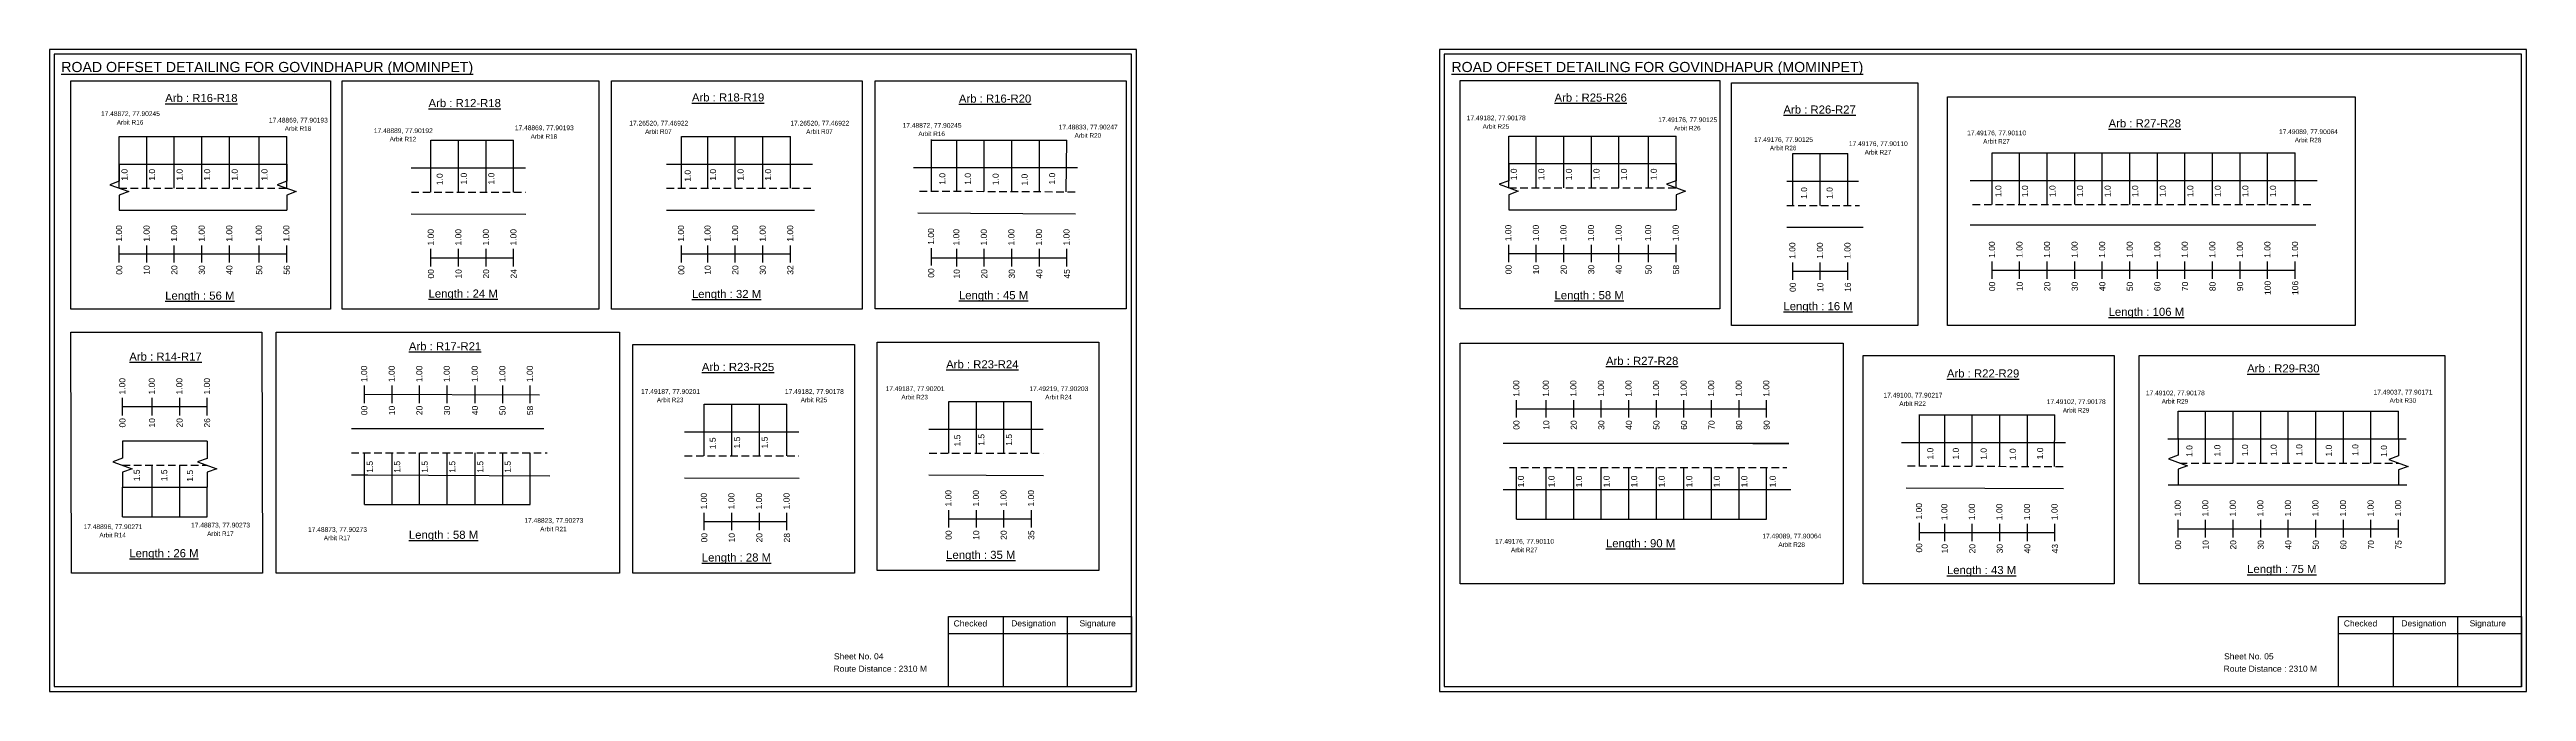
# Model space of a CAD drawing. Header units: inches. Extents: x 715 to 6358, y 46 to 1342.
# Drawn here: x 3819 to 5041, y 46 to 363 of the extents above; entities that cross this region are included whole.
import ezdxf

# ---------------------------------------------------------------- set-up
doc = ezdxf.new("R2010")
doc.units = ezdxf.units.IN
doc.header["$MEASUREMENT"] = 0
doc.linetypes.add('DASHED2', pattern=[0.375, 0.25, -0.125])
doc.layers.add('PDF_Geometry', color=7, linetype='Continuous')
doc.layers.add('PDF_Text', color=5, linetype='Continuous')
doc.styles.add('PDF Arial', font='arial.ttf')
doc.styles.get("Standard").update_dxf_attribs({"font": 'arial.ttf'})

msp = doc.modelspace()

# ---------------------------------------------------------------- linework, layer by layer
at = {"color": 5}
for p, q in [((3853.2, 319.8), (3935.9, 319.8)), ((4007.1, 318), (4047.9, 318)), ((4130.7, 319.8), (4184.5, 319.8)), ((4254.1, 318), (4321, 318)), ((4539.1, 320), (4621.7, 320)), ((4679.3, 311.4), (4706.5, 311.4)), ((4777.7, 311.8), (4927.3, 311.8)), ((4142, 187.8), (4182.8, 187.8)), ((4262.7, 189.1), (4303.5, 189.1)), ((4869.5, 184.3), (4978.3, 184.3)), ((4741.8, 182.4), (4808.7, 182.4)), ((3974.3, 138.2), (4056.1, 138.2)), ((3854.8, 132.1), (3896.7, 132.1)), ((4543, 131), (4666.4, 131))]:
    msp.add_line(p, q, dxfattribs=at)
for p, q in [((3853.2, 294.3), (3853.2, 319.8)), ((3866.8, 294.3), (3866.8, 319.8)), ((3880.4, 294.3), (3880.4, 319.8)), ((3894, 294.3), (3894, 319.8)), ((3907.6, 294.3), (3907.6, 319.8)), ((3922.3, 294.3), (3922.3, 319.8)), ((3935.9, 294.3), (3935.9, 319.8)), ((4007.1, 292.4), (4007.1, 318)), ((4020.7, 292.4), (4020.7, 318)), ((4034.3, 292.4), (4034.3, 318)), ((4047.9, 292.4), (4047.9, 318)), ((4130.7, 294.3), (4130.7, 319.8)), ((4143.7, 294.3), (4143.7, 319.8)), ((4157.3, 294.3), (4157.3, 319.8)), ((4170.9, 294.3), (4170.9, 319.8)), ((4184.5, 294.3), (4184.5, 319.8)), ((4254.1, 292.7), (4254.1, 318.3)), ((4266.6, 292.7), (4266.6, 318)), ((4280.2, 292.6), (4280.2, 318)), ((4293.8, 292.7), (4293.8, 318)), ((4307.4, 292.4), (4307.4, 318)), ((4320.7, 292.5), (4321, 318)), ((4539.1, 294.5), (4539.1, 320)), ((4552.7, 294.5), (4552.7, 320)), ((4566.3, 294.5), (4566.3, 320)), ((4579.9, 294.5), (4579.9, 320)), ((4593.5, 294.5), (4593.5, 320)), ((4608.1, 294.5), (4608.1, 320)), ((4621.7, 294.5), (4621.7, 320)), ((3853.2, 306.2), (3935.9, 306.2)), ((4123.4, 306.2), (4195.4, 306.2)), ((4539.1, 306.4), (4621.7, 306.4)), ((4679.3, 285.8), (4679.3, 311.4)), ((4692.9, 285.8), (4692.9, 311.4)), ((4706.5, 285.8), (4706.5, 311.4)), ((4777.7, 286.3), (4777.7, 311.8)), ((4791.3, 286.3), (4791.3, 311.8)), ((4804.9, 286.3), (4804.9, 311.8)), ((4818.5, 286.3), (4818.5, 311.8)), ((4832.1, 286.3), (4832.1, 311.8)), ((4845.7, 286.3), (4845.7, 311.8)), ((4859.3, 286.3), (4859.3, 311.8)), ((4872.9, 286.3), (4872.9, 311.8)), ((4886.5, 286.3), (4886.5, 311.8)), ((4900.1, 286.3), (4900.1, 311.8)), ((4913.7, 286.3), (4913.7, 311.8)), ((4927.3, 286.3), (4927.3, 311.8)), ((3997.3, 304.3), (4053.8, 304.3)), ((4326.2, 304.3), (4245.3, 304.3)), ((4676.3, 297.7), (4711.7, 297.7)), ((4766.9, 298.1), (4938.2, 298.1)), ((3853.2, 283.5), (3935.9, 283.5)), ((3997.3, 281.6), (4054, 281.5)), ((4123.4, 283.5), (4196.4, 283.5)), ((4247.5, 282.1), (4325.2, 281.7)), ((4539.1, 283.7), (4621.7, 283.7)), ((4676.3, 275), (4714.1, 275)), ((4937.5, 276), (4766.9, 276)), ((4142, 162.2), (4142, 187.8)), ((4155.6, 162.2), (4155.6, 187.8)), ((4169.2, 162.2), (4169.2, 187.8)), ((4182.8, 162.2), (4182.8, 187.8)), ((4262.7, 163.6), (4262.7, 189.1)), ((4276.3, 163.6), (4276.3, 189.1)), ((4289.9, 163.6), (4289.9, 189.1)), ((4303.5, 163.6), (4303.5, 189.1)), ((4869.5, 170.6), (4869.5, 184.3)), ((4883.1, 158.7), (4883.1, 184.3)), ((4896.7, 158.7), (4896.7, 184.3)), ((4910.3, 158.7), (4910.3, 184.3)), ((4923.9, 158.7), (4923.9, 184.3)), ((4937.5, 158.7), (4937.5, 184.3)), ((4951.1, 158.7), (4951.1, 184.3)), ((4964.7, 158.7), (4964.7, 184.3)), ((4978.3, 170.6), (4978.3, 184.3)), ((4062.8, 175.6), (3967.8, 175.6)), ((4132.2, 174.1), (4188.7, 174.1)), ((4252.8, 175.4), (4309.3, 175.4)), ((4741.8, 157.2), (4741.8, 182.7)), ((4754.3, 157.1), (4754.3, 182.4)), ((4767.9, 157.1), (4767.9, 182.4)), ((4781.5, 157.1), (4781.5, 182.4)), ((4795.1, 156.9), (4795.1, 182.4)), ((4808.5, 156.9), (4808.7, 182.4)), ((3896.7, 169.5), (3854.8, 169.5)), ((3974.3, 138.2), (3974.3, 163.7)), ((3987.9, 138.2), (3987.9, 163.7)), ((4001.5, 138.2), (4001.5, 163.7)), ((4015.1, 138.2), (4015.1, 163.7)), ((4028.9, 138.2), (4028.9, 163.7)), ((4042.5, 138.2), (4042.5, 163.7)), ((4056.1, 138.2), (4056.1, 163.7)), ((4677.3, 168.4), (4536.4, 168.4)), ((4659.6, 168.4), (4677.3, 168.4)), ((4813.9, 168.7), (4733, 168.7)), ((4864.5, 170.6), (4982.1, 170.7)), ((3854.8, 146.8), (3880.4, 146.8)), ((3854.8, 132.1), (3854.8, 146.8)), ((3869.5, 132.1), (3869.5, 157.6)), ((3880.4, 146.8), (3896.7, 146.8)), ((3883.1, 132.1), (3883.1, 157.6)), ((3896.7, 132.1), (3896.7, 146.8)), ((4132.2, 151.4), (4188.9, 151.3)), ((4252.8, 152.8), (4309.5, 152.6)), ((4543, 131), (4543, 156.5)), ((4557.6, 131), (4557.6, 156.5)), ((4571.2, 131), (4571.2, 156.5)), ((4584.8, 131), (4584.8, 156.5)), ((4598.4, 131), (4598.4, 156.5)), ((4612, 131), (4612, 156.5)), ((4625.6, 131), (4625.6, 156.5)), ((4639.2, 131), (4639.2, 156.5)), ((4652.8, 131), (4652.8, 156.5)), ((4666.4, 131), (4666.4, 156.5)), ((4864.6, 147.9), (4982.4, 147.9)), ((4536.4, 145.7), (4568.5, 145.7)), ((4568.5, 145.7), (4678.4, 145.7)), ((4735.2, 146.5), (4812.9, 146.1))]:
    msp.add_line(p, q)
at = {"linetype": 'DASHED2', "ltscale": 15}
for p, q in [((3853.2, 294.3), (3935.9, 294.3)), ((4123.4, 294.3), (4195.9, 294.3)), ((4539.1, 294.5), (4621.7, 294.5)), ((3997.4, 292.4), (4053.8, 292.4)), ((4248.2, 292.9), (4326.5, 292.5)), ((4676.3, 285.8), (4712.2, 285.8)), ((4768.1, 286.3), (4935.7, 286.3)), ((3967.8, 163.7), (4064.5, 163.7)), ((4132.3, 162.2), (4188.7, 162.2)), ((4253, 163.6), (4309.3, 163.6)), ((3854.8, 157.6), (3896.7, 157.6)), ((4539.4, 156.5), (4676.4, 156.5)), ((4735.9, 157.3), (4814.2, 156.9)), ((4870.3, 158.7), (4978.3, 158.7))]:
    msp.add_line(p, q, dxfattribs=at)
at = {"color": 217, "true_color": 0x93278f}
for p, q in [((3853.2, 257.6), (3853.2, 266.1)), ((3853.2, 261.9), (3935.9, 261.9)), ((3866.8, 257.6), (3866.8, 266.1)), ((3880.4, 257.6), (3880.4, 266.1)), ((3894, 257.6), (3894, 266.1)), ((3907.6, 257.6), (3907.6, 266.1)), ((3922.3, 257.6), (3922.3, 266.1)), ((3935.9, 257.6), (3935.9, 266.1)), ((4007.1, 255.7), (4007.1, 264.3)), ((4007.1, 260), (4047.9, 260)), ((4020.7, 255.7), (4020.7, 264.3)), ((4034.3, 255.7), (4034.3, 264.3)), ((4047.9, 255.7), (4047.9, 264.3)), ((4130.7, 257.6), (4130.7, 266.1)), ((4130.7, 261.9), (4184.5, 261.9)), ((4143.7, 257.6), (4143.7, 266.1)), ((4157.3, 257.6), (4157.3, 266.1)), ((4170.9, 257.6), (4170.9, 266.1)), ((4184.5, 257.6), (4184.5, 266.1)), ((4254.1, 256.1), (4254.1, 264.7)), ((4254.1, 260), (4321, 260)), ((4266.6, 255.7), (4266.6, 264.3)), ((4280.2, 255.7), (4280.2, 264.3)), ((4293.8, 255.7), (4293.8, 264.3)), ((4307.4, 255.7), (4307.4, 264.3)), ((4321, 255.7), (4321, 264.3)), ((4539.1, 257.8), (4539.1, 266.3)), ((4539.1, 262.1), (4621.7, 262.1)), ((4552.7, 257.8), (4552.7, 266.3)), ((4566.3, 257.8), (4566.3, 266.3)), ((4579.9, 257.8), (4579.9, 266.3)), ((4593.5, 257.8), (4593.5, 266.3)), ((4608.1, 257.8), (4608.1, 266.4)), ((4621.7, 257.8), (4621.7, 266.4)), ((4679.3, 249.1), (4679.3, 257.7)), ((4692.9, 249.1), (4692.9, 257.7)), ((4706.5, 249.1), (4706.5, 257.7)), ((4777.7, 249.6), (4777.7, 258.1)), ((4791.3, 249.6), (4791.3, 258.1)), ((4804.9, 249.6), (4804.9, 258.1)), ((4818.5, 249.6), (4818.5, 258.1)), ((4832.1, 249.6), (4832.1, 258.1)), ((4845.7, 249.6), (4845.7, 258.1)), ((4859.3, 249.6), (4859.3, 258.1)), ((4872.9, 249.6), (4872.9, 258.1)), ((4886.5, 249.6), (4886.5, 258.1)), ((4900.1, 249.6), (4900.1, 258.1)), ((4913.7, 249.6), (4913.7, 258.1)), ((4927.3, 249.6), (4927.3, 258.1)), ((4679.3, 253.4), (4706.5, 253.4)), ((4777.7, 253.8), (4927.3, 253.9)), ((3974.3, 188.3), (3974.3, 196.9)), ((3987.9, 188.3), (3987.9, 196.9)), ((4001.5, 188.3), (4001.5, 196.9)), ((4015.1, 188.3), (4015.1, 196.9)), ((4028.9, 188.3), (4028.9, 196.9)), ((4042.5, 188.3), (4042.5, 196.9)), ((4056.1, 188.3), (4056.1, 196.9)), ((3854.8, 182.2), (3854.8, 190.8)), ((3854.8, 186.5), (3896.7, 186.5)), ((3869.5, 182.2), (3869.5, 190.8)), ((3883.1, 182.2), (3883.1, 190.8)), ((3896.7, 182.2), (3896.7, 190.8)), ((3974.3, 192.6), (4060.6, 192.4)), ((4543, 181.1), (4543, 189.7)), ((4543, 185.4), (4666.4, 185.4)), ((4557.6, 181.1), (4557.6, 189.7)), ((4571.2, 181.1), (4571.2, 189.7)), ((4584.8, 181.1), (4584.8, 189.7)), ((4598.4, 181.1), (4598.4, 189.7)), ((4612, 181.1), (4612, 189.7)), ((4625.6, 181.1), (4625.6, 189.7)), ((4639.2, 181.1), (4639.2, 189.7)), ((4652.8, 181.1), (4652.8, 189.7)), ((4666.4, 181.1), (4666.4, 189.7)), ((4262.7, 126.9), (4262.7, 135.4)), ((4276.3, 126.9), (4276.3, 135.4)), ((4289.9, 126.9), (4289.9, 135.4)), ((4303.5, 126.9), (4303.5, 135.4)), ((4142, 125.5), (4142, 134.1)), ((4142, 129.8), (4182.8, 129.8)), ((4155.6, 125.5), (4155.6, 134.1)), ((4169.2, 125.5), (4169.2, 134.1)), ((4182.8, 125.5), (4182.8, 134.1)), ((4262.7, 131.1), (4303.5, 131.1)), ((4741.8, 120.5), (4741.8, 129.1)), ((4741.8, 124.4), (4808.7, 124.4)), ((4754.3, 120.2), (4754.3, 128.7)), ((4767.9, 120.2), (4767.9, 128.7)), ((4781.5, 120.2), (4781.5, 128.7)), ((4795.1, 120.2), (4795.1, 128.7)), ((4808.7, 120.2), (4808.7, 128.7)), ((4869.5, 122), (4869.5, 130.6)), ((4869.5, 126.3), (4978.3, 126.3)), ((4883.1, 122), (4883.1, 130.6)), ((4896.7, 122), (4896.7, 130.6)), ((4910.3, 122), (4910.3, 130.6)), ((4923.9, 122), (4923.9, 130.6)), ((4937.5, 122), (4937.5, 130.6)), ((4951.1, 122), (4951.1, 130.6)), ((4964.7, 122), (4964.7, 130.6)), ((4978.3, 122), (4978.3, 130.6))]:
    msp.add_line(p, q, dxfattribs=at)
for points in [[(3829.4, 347.3), (3957.5, 347.3), (3957.5, 234.6), (3829.4, 234.6)], [(3963.3, 347.3), (4090, 347.3), (4090, 234.6), (3963.3, 234.6)], [(4096.2, 347.3), (4220, 347.3), (4220, 234.6), (4096.2, 234.6)], [(4226.4, 347.3), (4350.2, 347.3), (4350.2, 234.7), (4226.4, 234.7)], [(4515.2, 347.5), (4643.3, 347.5), (4643.3, 234.8), (4515.2, 234.8)], [(4649.1, 346.2), (4741, 346.2), (4741, 226.6), (4649.1, 226.6)], [(4755.7, 339.3), (4956.9, 339.3), (4956.9, 226.6), (4755.7, 226.6)], [(3829.4, 223.2), (3923.6, 223.2), (3923.9, 104.4), (3829.7, 104.4)], [(3930.6, 223.2), (4100.2, 223.2), (4100.2, 104.4), (3930.6, 104.4)], [(4106.7, 217.1), (4216.2, 217.1), (4216.2, 104.4), (4106.7, 104.4)], [(4227.4, 218.4), (4336.8, 218.4), (4336.8, 105.7), (4227.4, 105.7)], [(4515.2, 217.9), (4704.1, 217.9), (4704.1, 99.1), (4515.2, 99.1)], [(4714.1, 211.8), (4837.9, 211.8), (4837.9, 99.1), (4714.1, 99.1)], [(4850.3, 211.8), (5001.1, 211.8), (5001.1, 99.1), (4850.3, 99.1)]]:
    msp.add_lwpolyline(points, close=True)
at = {"linetype": 'Continuous'}
for points in [[(3853.2, 306.2), (3853.2, 297.7), (3848.5, 296), (3858, 292.6), (3853.2, 290.8), (3853.2, 283.5)], [(3935.9, 306.2), (3935.9, 297.7), (3931.2, 296), (3940.6, 292.6), (3935.9, 290.8), (3935.9, 283.5)], [(4539.1, 306.4), (4539.1, 297.9), (4534.3, 296.2), (4543.8, 292.8), (4539.1, 291), (4539.1, 283.7)], [(4621.7, 306.4), (4621.7, 297.9), (4617, 296.2), (4626.4, 292.8), (4621.7, 291), (4621.7, 283.7)], [(3854.8, 169.5), (3854.8, 161.1), (3850.1, 159.3), (3859.6, 155.9), (3854.8, 154.2), (3854.8, 146.8)], [(3896.7, 169.4), (3896.7, 161), (3891.9, 159.3), (3901.4, 155.8), (3896.7, 154.1), (3896.7, 146.7)], [(4869.5, 170.9), (4869.5, 162.5), (4864.7, 160.7), (4874.2, 157.3), (4869.5, 155.6), (4869.5, 148.2)], [(4978.3, 170.6), (4978.3, 162.2), (4973.5, 160.5), (4983, 157), (4978.3, 155.3), (4978.3, 147.9)]]:
    msp.add_lwpolyline(points, dxfattribs=at)
msp.add_lwpolyline([(3967.8, 152.9), (3975.9, 152.9), (4065.8, 152.4)])
at = {"layer": 'PDF_Geometry'}
for points in [[(3818.8, 362.7), (3818.8, 46), (4355.3, 46), (4355.3, 362.7)], [(3821.1, 360.4), (3821.1, 48.4), (4352.9, 48.4), (4352.9, 360.4)], [(4505, 362.7), (4505, 46), (5041.5, 46), (5041.5, 362.7)], [(4507.3, 360.4), (4507.3, 48.4), (5039, 48.4), (5039, 360.4)]]:
    msp.add_lwpolyline(points, close=True, dxfattribs=at)
at = {"layer": 'PDF_Geometry', "color": 242, "true_color": 0xcc1f26}
for points in [[(4352.9, 48.3), (4262.5, 48.3), (4262.5, 82.9), (4352.9, 82.9)], [(5039, 48.3), (4948.7, 48.3), (4948.7, 82.9), (5039, 82.9)]]:
    msp.add_lwpolyline(points, close=True, dxfattribs=at)
for points in [[(4262.5, 74.6), (4352.9, 74.6)], [(4289.5, 82.9), (4289.5, 48.3)], [(4321.2, 82.9), (4321.2, 48.3)], [(4948.7, 74.6), (5039, 74.6)], [(4975.7, 82.9), (4975.7, 48.3)], [(5007.4, 82.9), (5007.4, 48.3)]]:
    msp.add_lwpolyline(points, dxfattribs=at)

# ---------------------------------------------------------------- texts
at = {"color": 242, "true_color": 0xcd2027}
for s, height, p in [('%%UROAD OFFSET DETAILING FOR GOVINDHAPUR (MOMINPET)', 5, (3824.6, 351.6)), ('%%UROAD OFFSET DETAILING FOR GOVINDHAPUR (MOMINPET)', 5, (4510.8, 351.6)), ('%%UArb : R16-R18', 4, (3875.9, 336.8)), ('%%UArb : R12-R18', 4, (4005.9, 334.3)), ('%%UArb : R18-R19', 4, (4135.9, 337.1)), ('%%UArb : R16-R20', 4, (4267.7, 336.5)), ('%%UArb : R25-R26', 4, (4561.7, 337)), ('%%UArb : R26-R27', 4, (4674.7, 331.1)), ('%%UArb : R27-R28', 4, (4835.2, 324.3)), ('%%ULength : 56 M', 4, (3875.9, 239.3)), ('%%ULength : 24 M', 4, (4005.9, 240.3)), ('%%ULength : 32 M', 4, (4135.9, 240.1)), ('%%ULength : 45 M', 4, (4267.7, 239.5)), ('%%ULength : 58 M', 4, (4561.7, 239.5)), ('%%ULength : 16 M', 4, (4674.7, 234.1)), ('%%ULength : 106 M', 4, (4835.2, 231.3)), ('%%UArb : R14-R17', 4, (3858.2, 209.2)), ('%%UArb : R17-R21', 4, (3996.2, 214.3)), ('%%UArb : R23-R25', 4, (4140.8, 204.1)), ('%%UArb : R23-R24', 4, (4261.4, 205.4)), ('%%UArb : R27-R28', 4, (4587.1, 207.1)), ('%%UArb : R22-R29', 4, (4755.4, 200.9)), ('%%UArb : R29-R30', 4, (4903.6, 203.4)), ('%%ULength : 58 M', 4, (3996.2, 121.3)), ('%%ULength : 26 M', 4, (3858.2, 112.2)), ('%%ULength : 28 M', 4, (4140.8, 110.1)), ('%%ULength : 35 M', 4, (4261.4, 111.4)), ('%%ULength : 90 M', 4, (4587.1, 117.1)), ('%%ULength : 43 M', 4, (4755.4, 103.9)), ('%%ULength : 75 M', 4, (4903.6, 104.4))]:
    msp.add_text(s, height=height, dxfattribs=at).set_placement(p)
at = {"color": 5}
for s, height, p in [('17.48872, 77.90245', 2.34, (3844.2, 329.9)), ('17.49182, 77.90178', 2.34, (4518.4, 327.8)), ('Arbit R16', 2.25, (3852, 325.7)), ('17.48869, 77.90193', 2.34, (3927.1, 326.7)), ('Arbit R18', 2.25, (3934.9, 322.6)), ('17.48889, 77.90192', 2.34, (3978.9, 321.5)), ('Arbit R12', 2.25, (3986.7, 317.4)), ('17.48869, 77.90193', 2.34, (4048.5, 322.9)), ('Arbit R18', 2.25, (4056.3, 318.7)), ('17.26520, 77.46922', 2.34, (4105, 325.2)), ('Arbit R07', 2.25, (4112.8, 321.1)), ('17.26520, 77.46922', 2.34, (4184.5, 325.2)), ('Arbit R07', 2.25, (4192.3, 321.1)), ('17.48872, 77.90245', 2.34, (4239.9, 324.1)), ('Arbit R16', 2.25, (4247.7, 320)), ('17.48833, 77.90247', 2.34, (4317, 323.3)), ('Arbit R20', 2.25, (4324.8, 319.2)), ('Arbit R25', 2.25, (4526.2, 323.6)), ('17.49176, 77.90125', 2.34, (4612.9, 326.9)), ('Arbit R26', 2.25, (4620.7, 322.8)), ('17.49176, 77.90125', 2.34, (4660.2, 317.1)), ('17.49176, 77.90110', 2.34, (4765.4, 320.4)), ('Arbit R27', 2.25, (4773.3, 316.3)), ('17.49089, 77.90064', 2.34, (4919.3, 321)), ('Arbit R28', 2.25, (4927.1, 316.9)), ('Arbit R26', 2.25, (4668, 313)), ('17.49176, 77.90110', 2.34, (4707, 315.1)), ('Arbit R27', 2.25, (4714.8, 310.9)), ('17.49187, 77.90201', 2.34, (4231.5, 194.2)), ('17.49219, 77.90203', 2.34, (4302.5, 194.2)), ('17.49187, 77.90201', 2.34, (4110.8, 192.8)), ('Arbit R23', 2.25, (4118.6, 188.7)), ('17.49182, 77.90178', 2.34, (4181.8, 192.8)), ('Arbit R25', 2.25, (4189.6, 188.7)), ('Arbit R23', 2.25, (4239.3, 190.1)), ('Arbit R24', 2.25, (4310.3, 190.1)), ('17.49100, 77.90217', 2.34, (4724.1, 191)), ('Arbit R22', 2.25, (4731.9, 186.9)), ('17.49102, 77.90178', 2.34, (4804.7, 187.8)), ('Arbit R29', 2.25, (4812.6, 183.6)), ('17.49102, 77.90178', 2.34, (4853.6, 192.1)), ('Arbit R29', 2.25, (4861.4, 188)), ('17.49037, 77.90171', 2.34, (4966, 192.5)), ('Arbit R30', 2.25, (4973.9, 188.4)), ('17.48896, 77.90271', 2.34, (3835.6, 126.1)), ('Arbit R14', 2.25, (3843.4, 122)), ('17.48873, 77.90273', 2.34, (3888.7, 126.9)), ('Arbit R17', 2.25, (3896.6, 122.7)), ('17.48873, 77.90273', 2.34, (3946.4, 124.7)), ('Arbit R17', 2.25, (3954.2, 120.6)), ('17.48823, 77.90273', 2.34, (4053.2, 129.2)), ('Arbit R21', 2.25, (4061, 125)), ('17.49089, 77.90064', 2.34, (4664.3, 121.5)), ('17.49176, 77.90110', 2.34, (4532.4, 118.9)), ('Arbit R27', 2.25, (4540.2, 114.7)), ('Arbit R28', 2.25, (4672.2, 117.3))]:
    msp.add_text(s, height=height, dxfattribs=at).set_placement(p)
for s, p in [('1.0', (3857.3, 298)), ('1.0', (3870.9, 298)), ('1.0', (3884.5, 298)), ('1.0', (3898.1, 298)), ('1.0', (3911.7, 298)), ('1.0', (3926.4, 298)), ('1.0', (4012.9, 295.8)), ('1.0', (4024.8, 296.1)), ('1.0', (4038.4, 296.1)), ('1.0', (4135.3, 297.5)), ('1.0', (4147.8, 298)), ('1.0', (4161.4, 298)), ('1.0', (4175, 298)), ('1.0', (4261, 296)), ('1.0', (4273.6, 296)), ('1.0', (4287.3, 295.8)), ('1.0', (4301.6, 295.6)), ('1.0', (4315.2, 296.1)), ('1.0', (4543.1, 298.2)), ('1.0', (4556.7, 298.2)), ('1.0', (4570.3, 298.2)), ('1.0', (4583.9, 298.2)), ('1.0', (4597.5, 298.2)), ('1.0', (4612.2, 298.2)), ('1.0', (4686.4, 289)), ('1.0', (4699, 289)), ('1.0', (4782.3, 289.9)), ('1.0', (4795.4, 289.9)), ('1.0', (4809, 289.9)), ('1.0', (4822.6, 289.9)), ('1.0', (4836.2, 289.9)), ('1.0', (4849.8, 289.9)), ('1.0', (4863.4, 289.9)), ('1.0', (4877, 289.9)), ('1.0', (4890.6, 289.9)), ('1.0', (4904.2, 289.9)), ('1.0', (4917.8, 289.9)), ('1.5', (4147.7, 165.5)), ('1.5', (4159.7, 165.9)), ('1.5', (4173.3, 165.9)), ('1.5', (4268.4, 166.9)), ('1.5', (4280.3, 167.2)), ('1.5', (4293.9, 167.2)), ('1.5', (3978.4, 153.9)), ('1.5', (3991.9, 153.9)), ('1.5', (4005.5, 153.9)), ('1.5', (4019.1, 153.9)), ('1.5', (4032.9, 153.9)), ('1.5', (4046.5, 153.9)), ('1.0', (4748.7, 160.4)), ('1.0', (4761.3, 160.4)), ('1.0', (4775, 160.3)), ('1.0', (4789.4, 160.1)), ('1.0', (4802.9, 160.5)), ('1.0', (4876.6, 161.7)), ('1.0', (4890.4, 161.9)), ('1.0', (4904, 162.1)), ('1.0', (4918.2, 162.1)), ('1.0', (4930.8, 162.2)), ('1.0', (4945.4, 161.9)), ('1.0', (4958.5, 162.2)), ('1.0', (4972.6, 161.7)), ('1.5', (3863.4, 149.7)), ('1.5', (3876.9, 149.7)), ('1.5', (3889.6, 149.5)), ('1.0', (4546.6, 146.7)), ('1.0', (4561.7, 146.7)), ('1.0', (4575.3, 146.7)), ('1.0', (4588.9, 146.7)), ('1.0', (4602.5, 146.7)), ('1.0', (4616.1, 146.7)), ('1.0', (4629.7, 146.7)), ('1.0', (4643.3, 146.7)), ('1.0', (4656.9, 146.7)), ('1.0', (4670.9, 146.7))]:
    msp.add_text(s, height=3, rotation=90).set_placement(p)
at = {"color": 217, "true_color": 0x93278f}
for s, p in [('1.00', (3854.6, 267.9)), ('1.00', (3868.2, 267.9)), ('1.00', (3881.8, 267.9)), ('1.00', (3895.4, 267.9)), ('1.00', (3909, 267.9)), ('1.00', (3923.6, 267.9)), ('1.00', (3937.2, 267.9)), ('1.00', (4008.5, 266)), ('1.00', (4022.1, 266)), ('1.00', (4035.7, 266)), ('1.00', (4049.3, 266)), ('1.00', (4132, 267.9)), ('1.00', (4145.1, 267.9)), ('1.00', (4158.7, 267.9)), ('1.00', (4172.3, 267.9)), ('1.00', (4185.9, 267.9)), ('1.00', (4255.4, 266.4)), ('1.00', (4267.9, 266)), ('1.00', (4281.5, 266)), ('1.00', (4295.1, 266)), ('1.00', (4308.7, 266)), ('1.00', (4322.3, 266)), ('1.00', (4540.4, 268.1)), ('1.00', (4554, 268.1)), ('1.00', (4567.6, 268.1)), ('1.00', (4581.2, 268.1)), ('1.00', (4594.8, 268.1)), ('1.00', (4609.4, 268.1)), ('1.00', (4623, 268.1)), ('1.00', (4680.6, 259.4)), ('1.00', (4694.2, 259.4)), ('1.00', (4707.8, 259.4)), ('1.00', (4779.1, 259.9)), ('1.00', (4792.7, 259.9)), ('1.00', (4806.3, 259.9)), ('1.00', (4819.9, 259.9)), ('1.00', (4833.5, 259.9)), ('1.00', (4847.1, 259.9)), ('1.00', (4860.7, 259.9)), ('1.00', (4874.3, 259.9)), ('1.00', (4887.9, 259.9)), ('1.00', (4901.5, 259.9)), ('1.00', (4915.1, 259.9)), ('1.00', (4928.7, 259.9)), ('00', (3854.7, 251.6)), ('10', (3868.3, 251.6)), ('20', (3881.9, 251.6)), ('30', (3895.5, 251.6)), ('40', (3909.1, 251.6)), ('50', (3923.8, 251.6)), ('56', (3937.4, 251.6)), ('00', (4008.6, 249.7)), ('10', (4022.2, 249.7)), ('20', (4035.8, 249.7)), ('24', (4049.4, 249.7)), ('00', (4132.2, 251.6)), ('10', (4145.2, 251.6)), ('20', (4158.8, 251.6)), ('30', (4172.4, 251.6)), ('32', (4186, 251.6)), ('00', (4255.5, 250.1)), ('10', (4268.1, 249.7)), ('20', (4281.7, 249.7)), ('30', (4295.3, 249.7)), ('40', (4308.9, 249.7)), ('45', (4322.5, 249.7)), ('00', (4540.5, 251.8)), ('10', (4554.1, 251.8)), ('20', (4567.7, 251.8)), ('30', (4581.3, 251.8)), ('40', (4594.9, 251.8)), ('50', (4609.6, 251.8)), ('58', (4623.2, 251.8)), ('00', (4680.8, 243.1)), ('10', (4694.4, 243.1)), ('16', (4708, 243.1)), ('00', (4779.2, 243.5)), ('10', (4792.8, 243.5)), ('20', (4806.4, 243.5)), ('30', (4820, 243.5)), ('40', (4833.6, 243.5)), ('50', (4847.2, 243.5)), ('60', (4860.8, 243.5)), ('70', (4874.4, 243.5)), ('80', (4888, 243.5)), ('90', (4901.6, 243.5)), ('100', (4915.2, 241.6)), ('106', (4928.8, 241.6)), ('1.00', (3856.2, 192.5)), ('1.00', (3870.8, 192.5)), ('1.00', (3884.4, 192.5)), ('1.00', (3898, 192.5)), ('1.00', (3975.6, 198.6)), ('1.00', (3989.2, 198.6)), ('1.00', (4002.8, 198.6)), ('1.00', (4016.4, 198.6)), ('1.00', (4030.2, 198.6)), ('1.00', (4043.8, 198.6)), ('1.00', (4057.4, 198.6)), ('1.00', (4544.3, 191.4)), ('1.00', (4558.9, 191.4)), ('1.00', (4572.5, 191.4)), ('1.00', (4586.1, 191.4)), ('1.00', (4599.7, 191.4)), ('1.00', (4613.3, 191.4)), ('1.00', (4626.9, 191.4)), ('1.00', (4640.5, 191.4)), ('1.00', (4654.1, 191.4)), ('1.00', (4667.7, 191.4)), ('00', (3975.7, 182.3)), ('10', (3989.3, 182.3)), ('20', (4002.9, 182.3)), ('30', (4016.5, 182.3)), ('40', (4030.3, 182.3)), ('50', (4043.9, 182.3)), ('58', (4057.5, 182.3)), ('00', (3856.3, 176.2)), ('10', (3870.9, 176.2)), ('20', (3884.5, 176.2)), ('26', (3898.1, 176.2)), ('00', (4544.4, 175.1)), ('10', (4559.1, 175.1)), ('20', (4572.7, 175.1)), ('30', (4586.3, 175.1)), ('40', (4599.9, 175.1)), ('50', (4613.5, 175.1)), ('60', (4627.1, 175.1)), ('70', (4640.7, 175.1)), ('80', (4654.3, 175.1)), ('90', (4667.9, 175.1)), ('1.00', (4143.3, 135.8)), ('1.00', (4156.9, 135.8)), ('1.00', (4170.5, 135.8)), ('1.00', (4184.1, 135.8)), ('1.00', (4264, 137.2)), ('1.00', (4277.6, 137.2)), ('1.00', (4291.2, 137.2)), ('1.00', (4304.8, 137.2)), ('1.00', (4743.1, 130.8)), ('1.00', (4755.6, 130.5)), ('1.00', (4769.2, 130.5)), ('1.00', (4782.8, 130.5)), ('1.00', (4796.4, 130.5)), ('1.00', (4810, 130.5)), ('1.00', (4870.8, 132.3)), ('1.00', (4884.4, 132.3)), ('1.00', (4898, 132.3)), ('1.00', (4911.6, 132.3)), ('1.00', (4925.2, 132.3)), ('1.00', (4938.8, 132.3)), ('1.00', (4952.4, 132.3)), ('1.00', (4966, 132.3)), ('1.00', (4979.6, 132.3)), ('00', (4143.5, 119.5)), ('10', (4157.1, 119.5)), ('20', (4170.7, 119.5)), ('28', (4184.3, 119.5)), ('00', (4264.1, 120.8)), ('10', (4277.7, 120.8)), ('20', (4291.3, 120.8)), ('35', (4304.9, 120.8)), ('00', (4743.2, 114.5)), ('10', (4755.8, 114.1)), ('20', (4769.4, 114.1)), ('30', (4783, 114.1)), ('40', (4796.6, 114.1)), ('43', (4810.2, 114.1)), ('00', (4871, 116)), ('10', (4884.6, 116)), ('20', (4898.2, 116)), ('30', (4911.8, 116)), ('40', (4925.4, 116)), ('50', (4939, 116)), ('60', (4952.6, 116)), ('70', (4966.2, 116)), ('75', (4979.8, 116))]:
    msp.add_text(s, height=3, rotation=90, dxfattribs=at).set_placement(p)
for s, p in [('Sheet No. 04', (4206, 61.8)), ('Sheet No. 05', (4892.2, 61.8)), ('Route Distance : 2310 M', (4205.8, 55.7)), ('Route Distance : 2310 M', (4892, 55.7))]:
    msp.add_text(s, height=3).set_placement(p)
at = {"layer": 'PDF_Text', "color": 7, "attachment_point": 7, "style": 'PDF Arial'}
for s, insert, char_height in [('Checked', (4265.1, 78), 3), ('Designation', (4293.5, 77.2), 3.001), ('Signature', (4327.2, 77.2), 3), ('Checked', (4951.3, 78), 3), ('Designation', (4979.7, 77.2), 3.001), ('Signature', (5013.4, 77.2), 3)]:
    msp.add_mtext(s, dxfattribs=dict(at, insert=insert, char_height=char_height))

doc.saveas('drawing.dxf')
